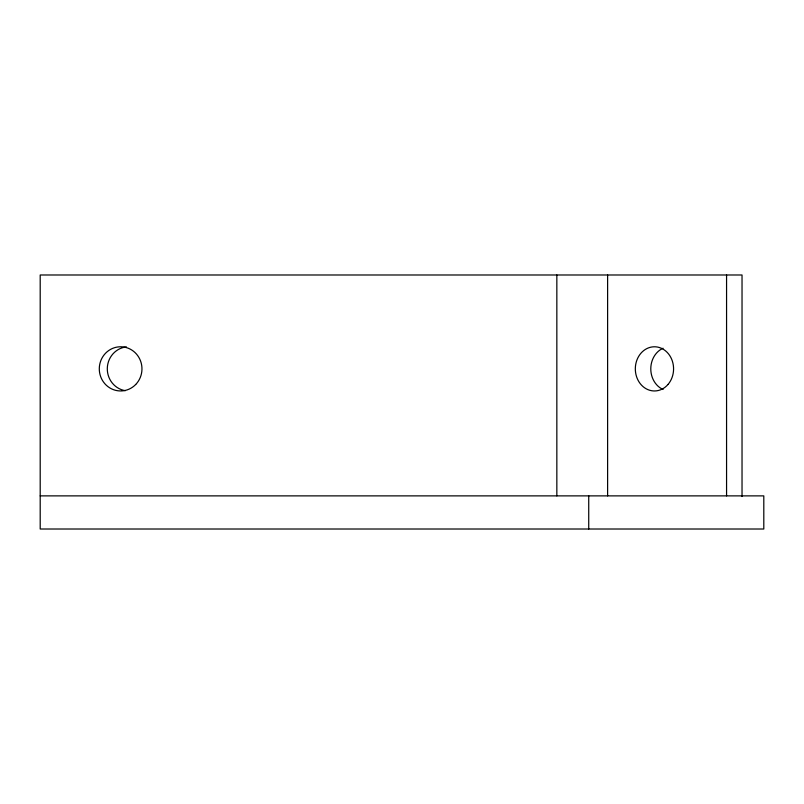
<?xml version="1.0" encoding="UTF-8"?>
<svg xmlns="http://www.w3.org/2000/svg" width="804" height="804" viewBox="0 0 804 804"><rect width="100%" height="100%" fill="white"/><g stroke="black" fill="none" stroke-linecap="round" stroke-linejoin="round"><path stroke-width="1.21" d="M726.565 495.877L726.565 274.988M742.032 496.48L742.032 274.988L40.2 274.988L40.2 529.012L763.8 529.012L763.8 495.877L40.2 495.877M607.613 274.988L607.613 495.877M588.729 495.877L588.729 529.012M556.84 274.988L556.84 495.877M125.293 390.684A22.09 21.336 -90 0 1 107.304 368.282A22.09 21.336 -90 0 1 126.409 346.896M663.059 389.488A22.09 19.125 -90 0 1 650.788 368.865A22.09 19.125 -90 0 1 663.059 348.243M135.715 384.483A22.09 21.336 -90 0 0 126.158 347.529A22.09 21.336 -90 0 0 100.018 374.584A22.09 21.336 -90 0 0 135.715 384.483M667.983 384.483A22.09 19.125 -90 0 0 659.401 347.529A22.09 19.125 -90 0 0 635.974 374.584A22.09 19.125 -90 0 0 667.983 384.483"/></g></svg>
